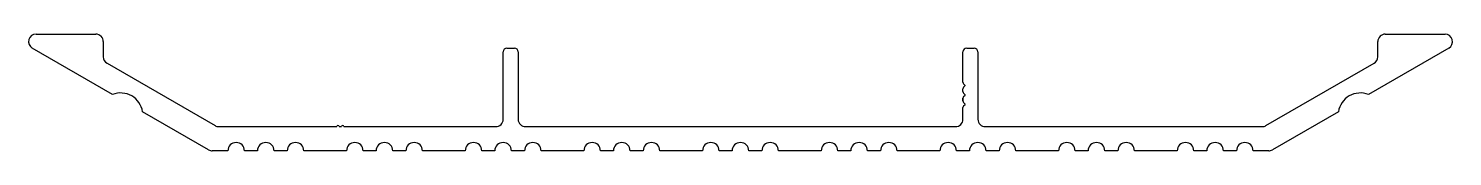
# Model space of a CAD drawing. Extents: x -76 to 76, y 0 to 13.
import ezdxf

# ---------------------------------------------------------------- set-up
doc = ezdxf.new("R2010")
doc.units = 0
doc.layers.add('4', color=4, linetype='CONTINUOUS')

msp = doc.modelspace()

# ---------------------------------------------------------------- linework, layer by layer
at = {"layer": '4', "color": 7}
for p, q in [((-75.27, 13), (-68.87, 13)), ((-68.07, 12.2), (-68.07, 10.57)), ((68.33, 10.57), (68.33, 12.2)), ((69.13, 13), (75.53, 13)), ((-67.08, 6.54), (-75.67, 11.51)), ((-25.27, 3.89), (-25.27, 11.1)), ((-24.87, 11.5), (-24.07, 11.5)), ((-23.67, 11.1), (-23.67, 3.89)), ((23.93, 9.11), (23.93, 11.1)), ((24.33, 11.5), (25.13, 11.5)), ((25.53, 11.1), (25.53, 3.89)), ((75.93, 11.51), (67.33, 6.54)), ((-67.67, 9.88), (-56.11, 3.2)), ((56.36, 3.2), (67.93, 9.88)), ((23.93, 7.84), (23.93, 9.11)), ((24.17, 7.49), (24, 7.66)), ((23.93, 6.84), (23.93, 7.13)), ((23.93, 5.84), (23.93, 6.13)), ((23.93, 6.13), (23.93, 5.84)), ((23.93, 5.84), (23.93, 6.13)), ((23.93, 6.13), (23.93, 5.84)), ((23.93, 5.84), (23.93, 6.13)), ((24, 7.31), (24.17, 7.48)), ((24.17, 6.49), (24, 6.66)), ((24, 6.31), (24.17, 6.48)), ((-56.8, 0.6), (-63.87, 4.69)), ((23.93, 4.38), (23.93, 5.13)), ((23.93, 5.13), (23.93, 5.13)), ((24.17, 5.49), (24, 5.66)), ((24, 5.31), (24.17, 5.48)), ((64.12, 4.69), (57.05, 0.6)), ((-55.71, 3.09), (-43.22, 3.09)), ((-43.22, 3.09), (-43.09, 3.09)), ((-42.84, 3.09), (-42.58, 3.09)), ((-42.33, 3.09), (-42.21, 3.09)), ((-42.21, 3.09), (-26.07, 3.09)), ((-22.87, 3.09), (23.13, 3.09)), ((23.93, 3.89), (23.93, 4.38)), ((26.33, 3.09), (55.96, 3.09)), ((-54.74, 0.5), (-56.4, 0.5)), ((-51.57, 0.5), (-52.96, 0.5)), ((-48.39, 0.5), (-49.79, 0.5)), ((-42.04, 0.5), (-46.61, 0.5)), ((-38.87, 0.5), (-40.26, 0.5)), ((-35.69, 0.5), (-37.09, 0.5)), ((-29.34, 0.5), (-33.91, 0.5)), ((-26.17, 0.5), (-27.56, 0.5)), ((-22.99, 0.5), (-24.39, 0.5)), ((-16.64, 0.5), (-21.21, 0.5)), ((-13.47, 0.5), (-14.86, 0.5)), ((-10.29, 0.5), (-11.69, 0.5)), ((-3.94, 0.5), (-8.51, 0.5)), ((-0.77, 0.5), (-2.16, 0.5)), ((2.41, 0.5), (1.01, 0.5)), ((8.76, 0.5), (4.19, 0.5)), ((11.93, 0.5), (10.54, 0.5)), ((15.11, 0.5), (13.71, 0.5)), ((21.46, 0.5), (16.89, 0.5)), ((24.63, 0.5), (23.24, 0.5)), ((27.81, 0.5), (26.41, 0.5)), ((34.16, 0.5), (29.59, 0.5)), ((37.33, 0.5), (35.94, 0.5)), ((40.51, 0.5), (39.11, 0.5)), ((46.86, 0.5), (42.29, 0.5)), ((50.03, 0.5), (48.64, 0.5)), ((53.21, 0.5), (51.81, 0.5)), ((56.65, 0.5), (54.99, 0.5))]:
    msp.add_line(p, q, dxfattribs=at)
for centre, radius, start, end in [((-75.27, 12.2), 0.8, 90, 239.9935), ((-68.87, 12.2), 0.8, 0, 90), ((69.13, 12.2), 0.8, 90, 180), ((75.53, 12.2), 0.8, 300.0065, 90), ((-24.87, 11.1), 0.4, 90, 180), ((-24.07, 11.1), 0.4, 360, 90), ((24.33, 11.1), 0.4, 90, 180), ((25.13, 11.1), 0.4, 0, 90), ((-67.27, 10.57), 0.8, 180, 239.9935), ((67.53, 10.57), 0.8, 300.0065, 0), ((24.18, 7.84), 0.25, 180, 225), ((-66.22, 4.32), 2.38, 8.7593, 111.2407), ((24.18, 7.13), 0.25, 135, 180), ((24.18, 6.84), 0.25, 180, 225), ((24.18, 6.13), 0.25, 135, 180), ((24.16, 7.48), 0.008, 315, 45), ((24.16, 6.48), 0.008, 315, 45), ((66.47, 4.32), 2.38, 68.7593, 171.2407), ((24.18, 5.84), 0.25, 180, 225), ((24.18, 5.13), 0.25, 135, 180), ((24.16, 5.48), 0.008, 315, 45), ((-55.71, 3.89), 0.8, 239.9935, 270), ((-42.96, 3.09), 0.127, 0, 180), ((-42.46, 3.09), 0.127, 0, 180), ((-26.07, 3.89), 0.8, 270, 0), ((-22.87, 3.89), 0.8, 180, 270), ((23.13, 3.89), 0.8, 270, 360), ((26.33, 3.89), 0.8, 180, 270), ((55.96, 3.89), 0.8, 270, 300.0065), ((-56.4, 1.3), 0.8, 240, 270), ((-53.85, 0.5), 0.89, 0, 180), ((-50.68, 0.5), 0.89, 0, 180), ((-47.5, 0.5), 0.89, 0, 180), ((-41.15, 0.5), 0.89, 360, 180), ((-37.98, 0.5), 0.89, 0, 180), ((-34.8, 0.5), 0.89, 360, 180), ((-28.45, 0.5), 0.89, 0, 180), ((-25.28, 0.5), 0.89, 360, 180), ((-22.1, 0.5), 0.89, 0, 180), ((-15.75, 0.5), 0.89, 360, 180), ((-12.58, 0.5), 0.89, 0, 180), ((-9.4, 0.5), 0.89, 360, 180), ((-3.05, 0.5), 0.89, 360, 180), ((0.12, 0.5), 0.89, 0, 180), ((3.3, 0.5), 0.89, 0, 180), ((9.65, 0.5), 0.89, 0, 180), ((12.82, 0.5), 0.89, 0, 180), ((16, 0.5), 0.89, 0, 180), ((22.35, 0.5), 0.89, 0, 180), ((25.52, 0.5), 0.89, 0, 180), ((28.7, 0.5), 0.89, 0, 180), ((35.05, 0.5), 0.89, 0, 180), ((38.22, 0.5), 0.89, 0, 180), ((41.4, 0.5), 0.89, 0, 180), ((47.75, 0.5), 0.89, 0, 180), ((50.92, 0.5), 0.89, 0, 180), ((54.1, 0.5), 0.89, 0, 180), ((56.65, 1.3), 0.8, 270, 300)]:
    msp.add_arc(centre, radius, start, end, dxfattribs=at)

doc.saveas('drawing.dxf')
